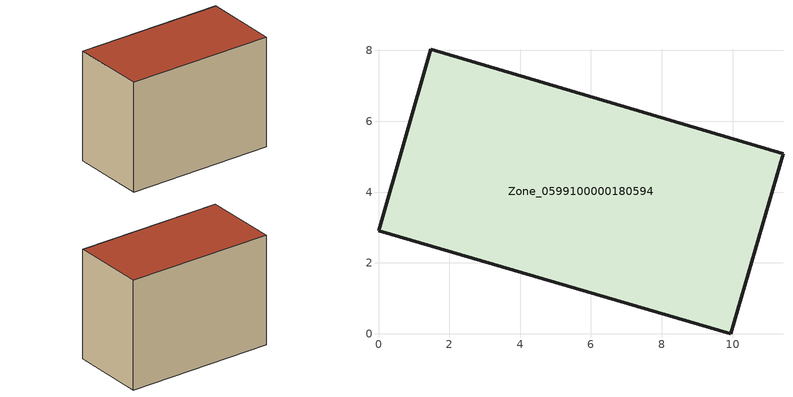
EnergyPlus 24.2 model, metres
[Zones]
Zone_0599100000180594
 floor ground (C_G): 1.48,8.03 11.42,5.08 9.95,0 0,2.9 z3.12
 wall outside (C_F): 9.95,0 11.42,5.08 1.48,8.03 0,2.9 9.95,0 z3.12:10.86
 roof outside (C_R): 11.42,5.08 1.48,8.03 0,2.9 9.95,0 z10.86
[BUILDING]
Pand.0599100000180594: North Axis=0; Terrain=City; Loads Convergence Tolerance Value=0.04; Temperature Convergence Tolerance Value=0.4; Solar Distribution=FullExterior; Maximum Number of Warmup Days=25; Minimum Number of Warmup Days=1
[Site:Location]
Rotterdam.The.Hague.AP_ZH_NLD Design_Conditions: Latitude=51.96; Longitude=4.45; Time Zone=1; Elevation=-4.5
[SITE:GROUNDTEMPERATURE:BUILDINGSURFACE]
18, 18, 18, 18, 18, 18, 18, 18, 18, 18, 18, 18
[MATERIAL] Thermal Absorptance=0.9; Solar Absorptance=0.7; Visible Absorptance=0.7
Name | Roughness | Thickness | Conductivity | Density | Specific Heat
G.TI.1946-1964 | MediumSmooth | 0.15 | 1 | 540 | 1210
F.TI.1946-1964 | Rough | 0.3 | 0.857143 | 1920 | 840
R.TI.1946-1964 | MediumRough | 0.2 | 0.277778 | 1500 | 1000
[CONSTRUCTION]
C_G: G.TI.1946-1964
C_F: F.TI.1946-1964
C_R: R.TI.1946-1964
[ZONE]
Zone_0599100000180594: Type=1; Multiplier=1; Ceiling Height=Autocalculate; Volume=Autocalculate; Floor Area=autocalculate; Part of Total Floor Area=Yes
[ZONEINFILTRATION:DESIGNFLOWRATE]
Infil_Zone_0599100000180594: Zone or ZoneList or Space or SpaceList=Zone_0599100000180594; Schedule=AlwaysOn; Design Flow Rate Calculation Method=Flow/Area; Flow Rate per Floor Area=0.003; Constant Term Coefficient=1; Temperature Term Coefficient=0; Velocity Term Coefficient=0; Velocity Squared Term Coefficient=0
[HVACTEMPLATE:ZONE:IDEALLOADSAIRSYSTEM]
Zone_0599100000180594: Maximum Heating Supply Air Temperature=50; Minimum Cooling Supply Air Temperature=13; Maximum Heating Supply Air Humidity Ratio=0.0156; Minimum Cooling Supply Air Humidity Ratio=0.0077; Heating Limit=NoLimit; Cooling Limit=NoLimit; Dehumidification Control Type=ConstantSensibleHeatRatio; Cooling Sensible Heat Ratio=0.7; Dehumidification Setpoint=60; Humidification Control Type=None; Humidification Setpoint=30; Outdoor Air Method=None; Outdoor Air Flow Rate per Person=0.00944; Outdoor Air Flow Rate per Zone Floor Area=0; Outdoor Air Flow Rate per Zone=0; Demand Controlled Ventilation Type=None; Outdoor Air Economizer Type=NoEconomizer; Heat Recovery Type=None; Sensible Heat Recovery Effectiveness=0.7; Latent Heat Recovery Effectiveness=0.65
[ZONECONTROL:THERMOSTAT]
ThermostatControl_Zone_0599100000180594: Zone or ZoneList=Zone_0599100000180594; Control Type Schedule=DualSetpointControlType; Control 1=Thermostat_Zone_0599100000180594; Temperature Difference Between Cutout And Setpoint=0
[THERMOSTATSETPOINT:DUALSETPOINT]
Thermostat_Zone_0599100000180594: Heating Setpoint Temperature Schedule=HeatingSetpoint_Zone_0599100000180594; Cooling Setpoint Temperature Schedule=CoolingSetpoint_Zone_0599100000180594
[SCHEDULE:COMPACT]
HeatingSetpoint_Zone_0599100000180594: Through: 12/31, For: AllDays, Until: 24:00, 21
CoolingSetpoint_Zone_0599100000180594: Through: 12/31, For: AllDays, Until: 24:00, 24
DualSetpointControlType: Through: 12/31, For: AllDays, Until: 24:00, 4
AlwaysOn: Through: 12/31, For: AllDays, Until: 24:00, 1
